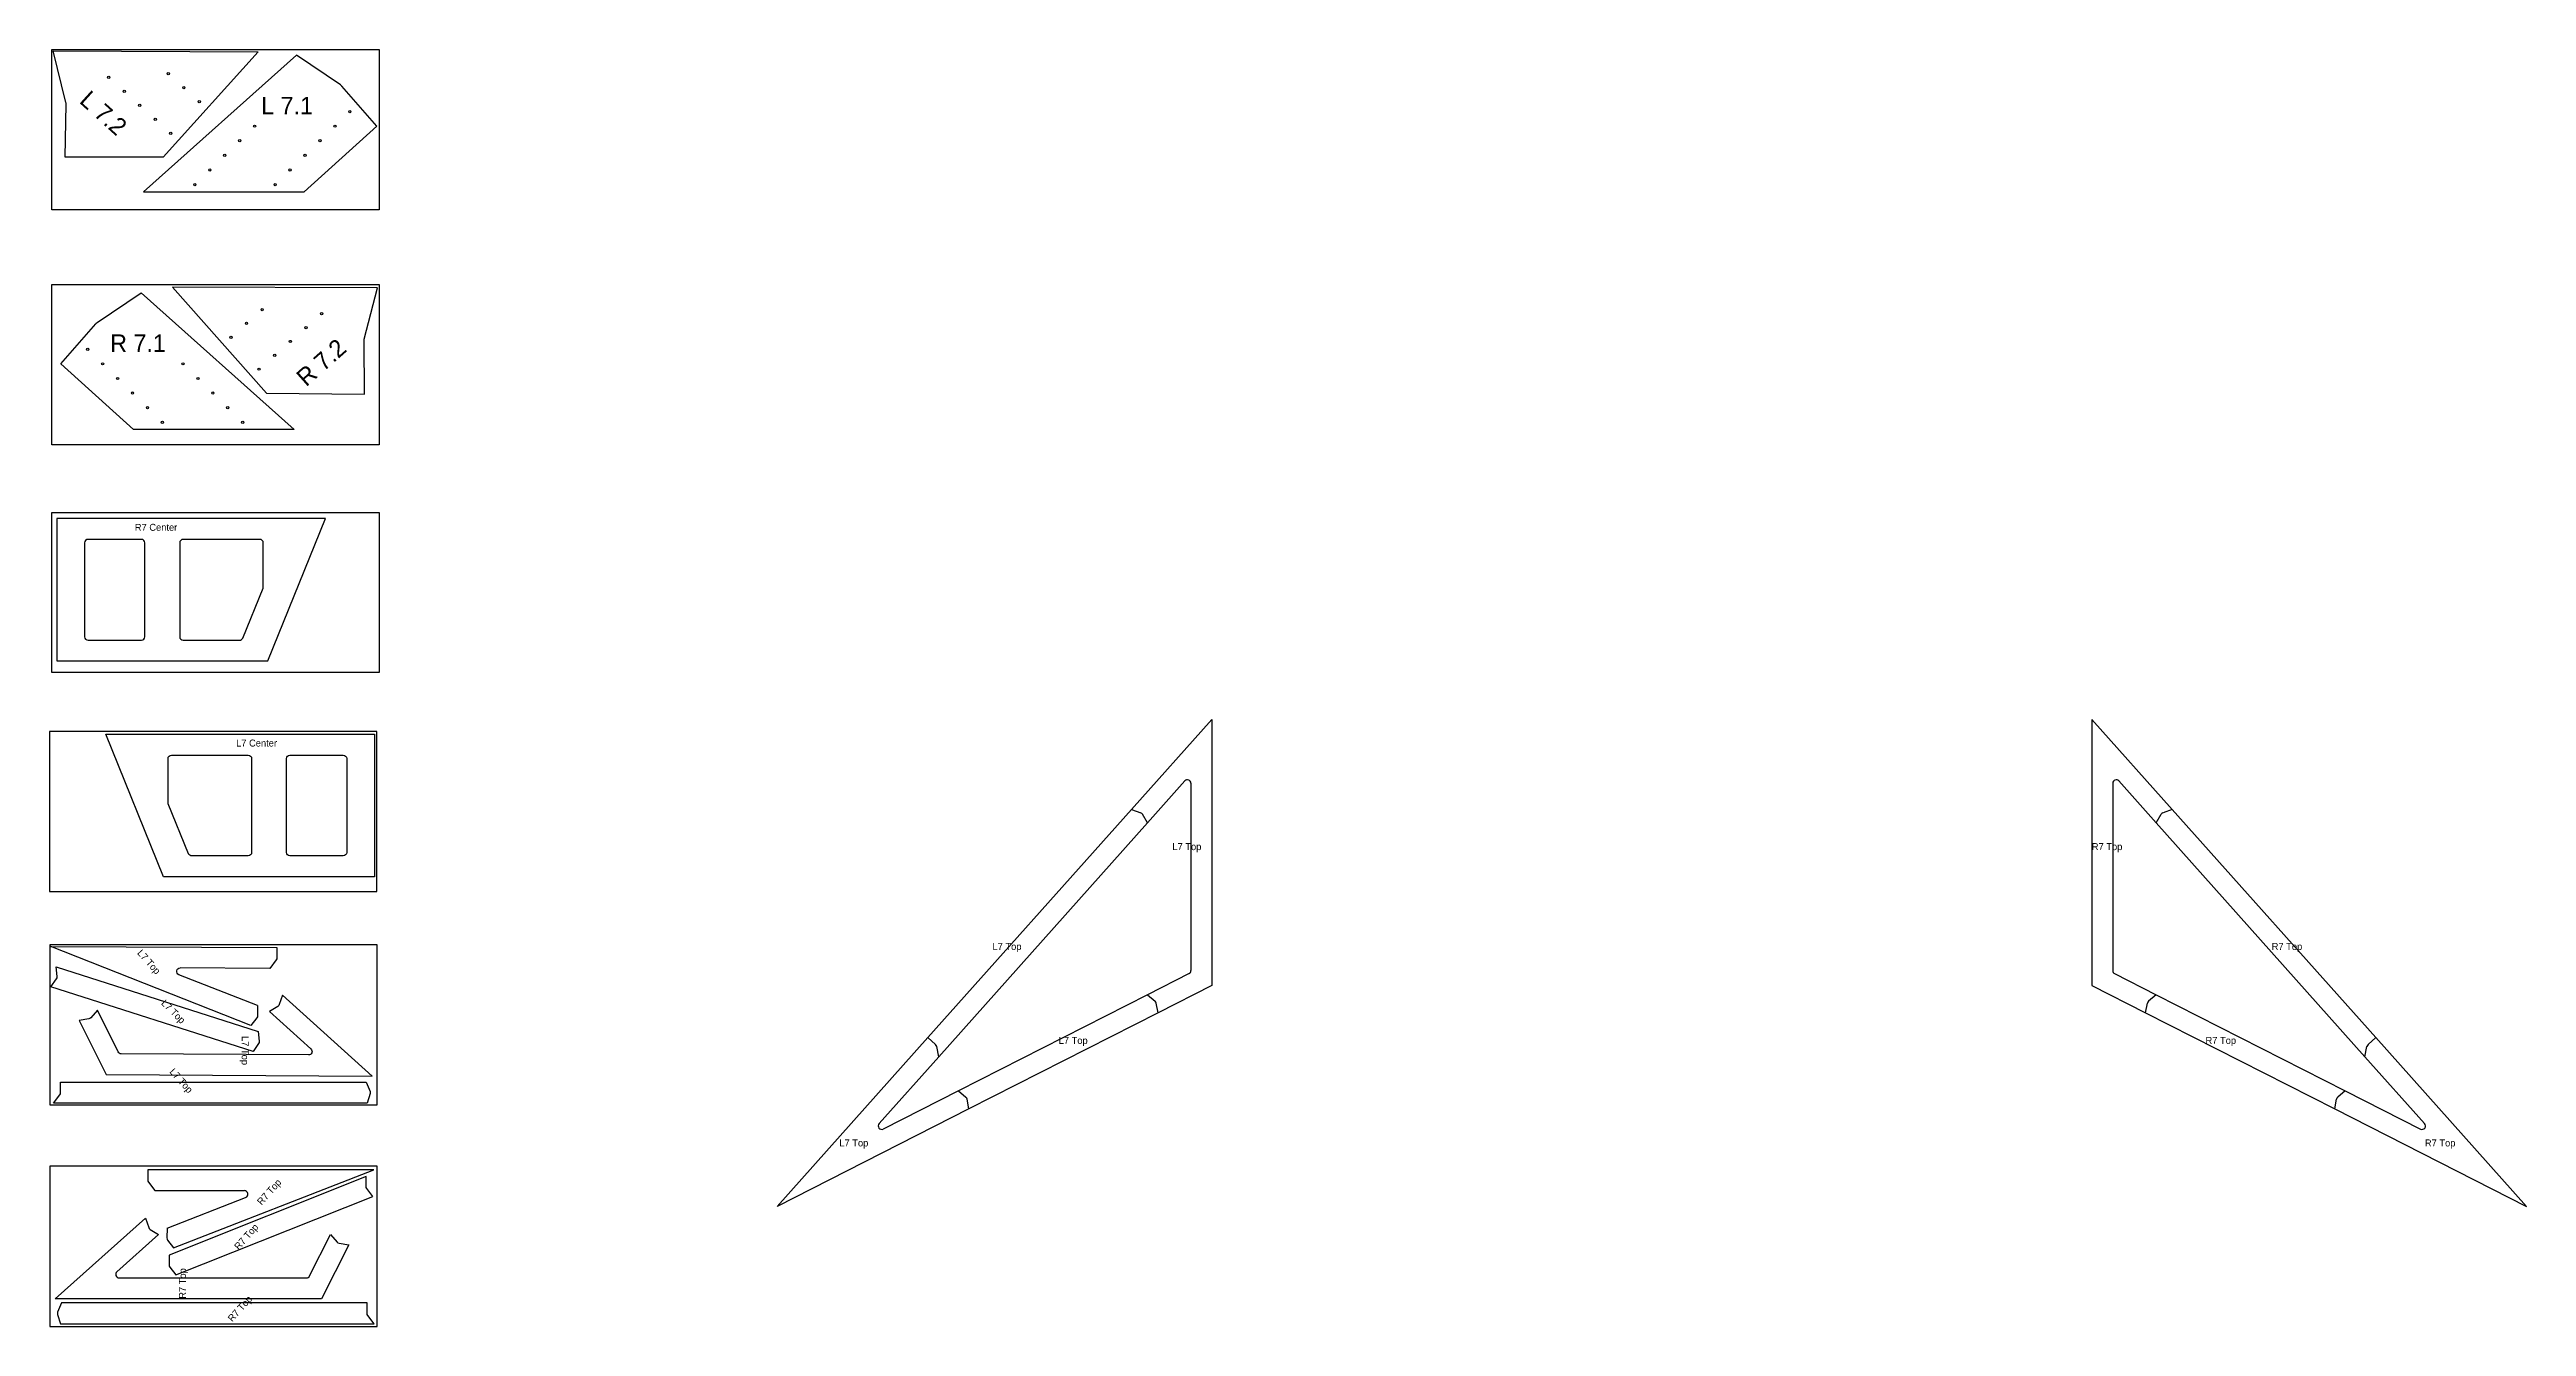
# Model space of a CAD drawing. Extents: x 45 to 756, y 147 to 514.
import ezdxf

# ---------------------------------------------------------------- set-up
doc = ezdxf.new("R2010")
doc.units = 0
doc.layers.get('0').update_dxf_attribs({"linetype": 'CONTINUOUS'})
for name, color, linetype in [('ANNOTATION', 7, 'CONTINUOUS'), ('DRILLING', 3, 'CONTINUOUS'), ('LAYOUT', 10, 'CONTINUOUS')]:
    doc.layers.add(name, color=color, linetype=linetype)

# ---------------------------------------------------------------- blocks, each defined once
blk = doc.blocks.new('*U53')
at = {"layer": 'ANNOTATION'}
blk.add_text('R 7.1', height=5, dxfattribs=at).set_placement((62.3, 427.07))
blk = doc.blocks.new('*U54')
at = {"layer": 'ANNOTATION'}
blk.add_text('R 7.2', height=5, rotation=41.55061, dxfattribs=at).set_placement((118.6, 416.86))
blk = doc.blocks.new('*U55')
at = {"layer": 'ANNOTATION'}
blk.add_text('L 7.1', height=5, dxfattribs=at).set_placement((105.67, 495.28))
blk = doc.blocks.new('*U56')
at = {"layer": 'ANNOTATION'}
blk.add_text('L 7.2', height=5, rotation=317.92133, dxfattribs=at).set_placement((53.19, 498.8))
blk = doc.blocks.new('*U64')
at = {"layer": 'ANNOTATION'}
blk.add_text('R7 Top', height=2, dxfattribs=at).set_placement((631.36, 283.96))
blk = doc.blocks.new('*U66')
at = {"layer": 'ANNOTATION'}
blk.add_text('R7 Top', height=2, dxfattribs=at).set_placement((683.01, 255.28))
blk = doc.blocks.new('*U68')
at = {"layer": 'ANNOTATION'}
blk.add_text('R7 Top', height=2, dxfattribs=at).set_placement((664.01, 228.3))
blk = doc.blocks.new('*U70')
at = {"layer": 'ANNOTATION'}
blk.add_text('R7 Top', height=2, dxfattribs=at).set_placement((727, 198.86))
blk = doc.blocks.new('*U72')
at = {"layer": 'ANNOTATION'}
blk.add_text('R7 Top', height=2, rotation=90, dxfattribs=at).set_placement((84.09, 155.11))
blk = doc.blocks.new('*U74')
at = {"layer": 'ANNOTATION'}
blk.add_text('R7 Top', height=2, rotation=48.2546, dxfattribs=at).set_placement((97.39, 148.34))
blk = doc.blocks.new('*U76')
at = {"layer": 'ANNOTATION'}
blk.add_text('R7 Top', height=2, rotation=48.2546, dxfattribs=at).set_placement((105.79, 181.86))
blk = doc.blocks.new('*U78')
at = {"layer": 'ANNOTATION'}
blk.add_text('R7 Top', height=2, rotation=48.65954, dxfattribs=at).set_placement((99.24, 168.98))
blk = doc.blocks.new('*U79')
at = {"layer": 'ANNOTATION'}
blk.add_text('L7 Top', height=2, dxfattribs=at).set_placement((367.33, 283.96))
blk = doc.blocks.new('*U80')
at = {"layer": 'ANNOTATION'}
blk.add_text('L7 Top', height=2, dxfattribs=at).set_placement((315.67, 255.28))
blk = doc.blocks.new('*U81')
at = {"layer": 'ANNOTATION'}
blk.add_text('L7 Top', height=2, dxfattribs=at).set_placement((334.68, 228.3))
blk = doc.blocks.new('*U82')
at = {"layer": 'ANNOTATION'}
blk.add_text('L7 Top', height=2, dxfattribs=at).set_placement((271.69, 198.86))
blk = doc.blocks.new('*U83')
at = {"layer": 'ANNOTATION'}
blk.add_text('L7 Top', height=2, rotation=269.64258, dxfattribs=at).set_placement((100.11, 230.57))
blk = doc.blocks.new('*U84')
at = {"layer": 'ANNOTATION'}
blk.add_text('L7 Top', height=2, rotation=311.7454, dxfattribs=at).set_placement((79.21, 220.2))
blk = doc.blocks.new('*U85')
at = {"layer": 'ANNOTATION'}
blk.add_text('L7 Top', height=2, rotation=311.51576, dxfattribs=at).set_placement((69.94, 254.32))
blk = doc.blocks.new('*U86')
at = {"layer": 'ANNOTATION'}
blk.add_text('L7 Top', height=2, rotation=315.31361, dxfattribs=at).set_placement((76.77, 239.81))
blk = doc.blocks.new('*U89')
at = {"layer": 'ANNOTATION'}
blk.add_text('R7 Center', height=2, dxfattribs=at).set_placement((69.39, 375.67))
blk = doc.blocks.new('*U91')
at = {"layer": 'ANNOTATION'}
blk.add_text('L7 Center', height=2, dxfattribs=at).set_placement((98.47, 313.71))

msp = doc.modelspace()

# ---------------------------------------------------------------- linework, layer by layer
at = {"color": 7, "linetype": 'CONTINUOUS'}
for p, q in [((355.56, 295.61), (378.66, 321.51)), ((378.66, 321.51), (378.66, 245.08)), ((631.36, 321.51), (631.36, 245.08)), ((654.47, 295.61), (631.36, 321.51)), ((360.23, 291.84), (370.92, 303.82)), ((372.66, 303.15), (372.66, 249.38)), ((637.36, 303.15), (637.36, 249.38)), ((649.8, 291.84), (639.11, 303.82)), ((297.09, 230.1), (355.56, 295.61)), ((300.25, 224.63), (360.23, 291.84)), ((709.77, 224.63), (649.8, 291.84)), ((712.93, 230.1), (654.47, 295.61)), ((360.21, 242.43), (305.9, 214.83)), ((372.11, 248.48), (360.21, 242.43)), ((378.66, 245.08), (363.21, 237.23)), ((631.36, 245.08), (646.81, 237.23)), ((637.91, 248.48), (649.81, 242.43)), ((649.81, 242.43), (704.12, 214.83)), ((363.21, 237.23), (308.91, 209.63)), ((646.81, 237.23), (701.11, 209.63)), ((253.86, 181.65), (297.09, 230.1)), ((756.17, 181.65), (712.93, 230.1)), ((283.1, 205.41), (300.25, 224.63)), ((726.92, 205.41), (709.77, 224.63)), ((305.9, 214.83), (284.3, 203.85)), ((704.12, 214.83), (725.72, 203.85)), ((308.91, 209.63), (253.86, 181.65)), ((701.11, 209.63), (756.17, 181.65))]:
    msp.add_line(p, q, dxfattribs=at)
for p, q in [((355.56, 295.61), (358.23, 294.67)), ((360.23, 291.84), (358.74, 294.25)), ((649.8, 291.84), (651.28, 294.25)), ((654.47, 295.61), (651.8, 294.67)), ((360.21, 242.43), (362.36, 240.59)), ((649.81, 242.43), (647.66, 240.59)), ((53.4, 234.98), (53.4, 234.98)), ((363.21, 237.23), (362.69, 240.01)), ((363.21, 237.23), (363.21, 237.23)), ((646.81, 237.23), (647.33, 240.01)), ((646.81, 237.23), (646.81, 237.23)), ((297.09, 230.1), (299.33, 228.11)), ((712.93, 230.1), (710.69, 228.11)), ((300.25, 224.63), (299.65, 227.56)), ((709.77, 224.63), (710.37, 227.56)), ((305.9, 214.83), (308.06, 212.99)), ((704.12, 214.83), (701.97, 212.99)), ((308.91, 209.63), (308.39, 212.42)), ((701.11, 209.63), (701.63, 212.42)), ((130.82, 170.56), (130.82, 170.56))]:
    msp.add_line(p, q)
for points in [[(49.4, 482.96), (49.66, 498.2, 0.065309), (49.6, 498.72), (45.93, 513.52), (104.85, 513.21), (77.56, 482.98)], [(117.98, 473.01), (138.86, 491.9), (128.85, 503.39, 0.065309), (128.46, 503.74), (115.81, 512.26), (71.88, 473.01)], [(58.54, 435.47), (71.18, 444), (115.12, 404.74), (69.02, 404.74), (48.13, 423.64), (58.15, 435.13, -0.065309)], [(135.33, 414.92), (135.2, 430.17, -0.065309), (135.27, 430.68), (139.07, 445.45), (80.16, 445.68), (107.17, 415.21)], [(46.9, 247.01, 0.171314), (47.07, 247.66), (46.84, 250.48), (104.85, 231.91), (105.09, 229.09, -0.171314), (104.92, 228.45), (103.33, 226.1), (103.33, 226.1), (45.31, 244.67)], [(64.6, 226), (58.63, 237.95), (56.77, 235.81, -0.171314), (56.19, 235.48), (53.4, 234.98), (61.16, 219.48), (137.58, 219), (111.84, 242.27), (110.87, 239.6, -0.171356), (110.45, 239.09), (108.03, 237.62), (119.94, 226.86, -0.688918), (119.26, 225.12), (65.49, 225.45, -0.282307)], [(47.86, 213.7, 0.162456), (48.06, 214.31), (48.05, 217.3), (135.86, 217.3), (136.93, 214.68, -0.171356), (136.96, 214.02), (136.15, 211.3), (46.07, 211.3)], [(136.02, 186.74, -0.171314), (135.81, 187.37), (135.84, 190.2), (79.25, 167.66), (79.22, 164.83, 0.171314), (79.43, 164.2), (81.18, 161.97), (81.18, 161.97), (137.77, 184.51)], [(119.57, 161.65), (125.62, 173.56), (127.46, 171.41, 0.171314), (128.04, 171.07), (130.82, 170.56), (122.97, 155.11), (46.54, 155.11), (72.44, 178.21), (73.38, 175.54, 0.171356), (73.8, 175.03), (76.21, 173.54), (64.23, 162.85, 0.688918), (64.9, 161.11), (118.67, 161.11, 0.282307)], [(136.29, 150.3, -0.162456), (136.09, 150.9), (136.1, 153.9), (48.29, 153.9), (47.22, 151.28, 0.171356), (47.19, 150.61), (48, 147.9), (138.08, 147.9)]]:
    msp.add_lwpolyline(points, format="xyb", close=True)
for points in [[(46.97, 379.21), (46.97, 338.28), (107.58, 338.28), (124.12, 379.21)], [(138.22, 317.26), (138.22, 276.33), (77.62, 276.33), (61.08, 317.26)]]:
    msp.add_lwpolyline(points, close=True, dxfattribs=at)
for points in [[(54.97, 345.26, 0.414214), (55.97, 344.26), (71.28, 344.26, 0.414214), (72.28, 345.26), (72.28, 372.21, 0.414214), (71.28, 373.21), (55.97, 373.21, 0.414214), (54.97, 372.21)], [(130.22, 283.3, -0.414214), (129.22, 282.3), (113.92, 282.3, -0.414214), (112.92, 283.3), (112.92, 310.26, -0.414214), (113.92, 311.26), (129.22, 311.26, -0.414214), (130.22, 310.26)]]:
    msp.add_lwpolyline(points, format="xyb", close=True, dxfattribs=at)
for points in [[(82.28, 345.26, 0.414214), (83.28, 344.26), (99.48, 344.26, 0.305731), (100.41, 344.88), (106.2, 359.23, 0.096289), (106.28, 359.6), (106.28, 372.21, 0.414214), (105.28, 373.21), (83.28, 373.21, 0.414214), (82.28, 372.21), (82.28, 345.26)], [(102.92, 283.3, -0.414214), (101.92, 282.3), (85.72, 282.3, -0.305731), (84.79, 282.93), (78.99, 297.27, -0.096289), (78.92, 297.65), (78.92, 310.26, -0.414214), (79.92, 311.26), (101.92, 311.26, -0.414214), (102.92, 310.26), (102.92, 283.3)], [(104.58, 239.29), (82.04, 248.19, -0.829379), (82.41, 250.12)], [(78.64, 175.41), (101.21, 184.22, 0.829379), (100.85, 186.16)]]:
    msp.add_lwpolyline(points, format="xyb", dxfattribs=at)
for points in [[(104.58, 239.29), (104.63, 236.46, -0.171314), (104.42, 235.82), (102.67, 233.59), (45.23, 256.27), (110.17, 256.01), (110.17, 253.01, -0.162456), (109.97, 252.41), (108.16, 250.01), (82.41, 250.12)], [(78.64, 175.41), (78.58, 172.58, 0.171314), (78.79, 171.95), (80.52, 169.71), (138.05, 192.16), (73.11, 192.16), (73.1, 189.16, 0.162456), (73.3, 188.56), (75.09, 186.16), (100.85, 186.16)]]:
    msp.add_lwpolyline(points, format="xyb")
for centre, start, end in [((371.66, 303.15), 0, 138.2546), ((638.36, 303.15), 41.7454, 180), ((371.66, 249.38), 296.94101, 0), ((638.36, 249.38), 180, 243.05899), ((283.85, 204.75), 138.2546, 296.94101), ((726.18, 204.75), 243.05899, 41.7454)]:
    msp.add_arc(centre, 1, start, end, dxfattribs=at)
for centre, start, end in [((357.89, 293.73), 31.6075, 70.50158), ((652.13, 293.73), 109.49842, 148.3925), ((361.71, 239.83), 10.55764, 49.44236), ((648.31, 239.83), 130.55764, 169.44236), ((298.67, 227.36), 11.54511, 48.45489), ((711.35, 227.36), 131.54511, 168.45489), ((307.41, 212.23), 10.55764, 49.44236), ((702.62, 212.23), 130.55764, 169.44236)]:
    msp.add_arc(centre, 1, start, end)
at = {"layer": 'DRILLING'}
for centre in [(61.9, 505.93), (79, 506.96), (66.35, 501.91), (70.8, 497.89), (83.45, 502.94), (87.91, 498.92), (75.26, 493.86), (103.79, 491.88), (126.84, 491.88), (131.13, 496.08), (79.71, 489.84), (95.21, 483.49), (99.5, 487.69), (118.26, 483.49), (122.55, 487.69), (90.92, 479.3), (113.97, 479.3), (86.63, 475.1), (109.68, 475.1), (101.46, 435.22), (105.95, 439.2), (118.55, 434.03), (123.04, 438.01), (55.86, 427.81), (96.97, 431.24), (114.06, 430.05), (60.15, 423.62), (64.44, 419.42), (83.21, 423.62), (87.5, 419.42), (105.08, 422.09), (109.57, 426.07), (68.73, 415.23), (91.78, 415.23), (73.02, 411.03), (77.31, 406.84), (96.07, 411.03), (100.36, 406.84)]:
    msp.add_circle(centre, 0.323, dxfattribs=at)
at = {"layer": 'LAYOUT'}
for points in [[(139.57, 513.89), (139.57, 467.89), (45.57, 467.89), (45.57, 513.89)], [(139.57, 446.4), (139.57, 400.4), (45.57, 400.4), (45.57, 446.4)], [(139.57, 380.96), (139.57, 334.96), (45.57, 334.96), (45.57, 380.96)], [(44.9, 318.03), (44.9, 272.03), (138.9, 272.03), (138.9, 318.03)], [(45.01, 256.76), (45.01, 210.76), (139.01, 210.76), (139.01, 256.76)], [(45.01, 193.15), (45.01, 147.15), (139.01, 147.15), (139.01, 193.15)]]:
    msp.add_lwpolyline(points, close=True, dxfattribs=at)

# ---------------------------------------------------------------- block references
for name in ['*U56', '*U55', '*U53', '*U54', '*U89', '*U91', '*U79', '*U64', '*U80', '*U66', '*U85', '*U86', '*U83', '*U81', '*U68', '*U84', '*U82', '*U70', '*U76', '*U78', '*U72', '*U74']:
    msp.add_blockref(name, (0, 0))

doc.saveas('drawing.dxf')
